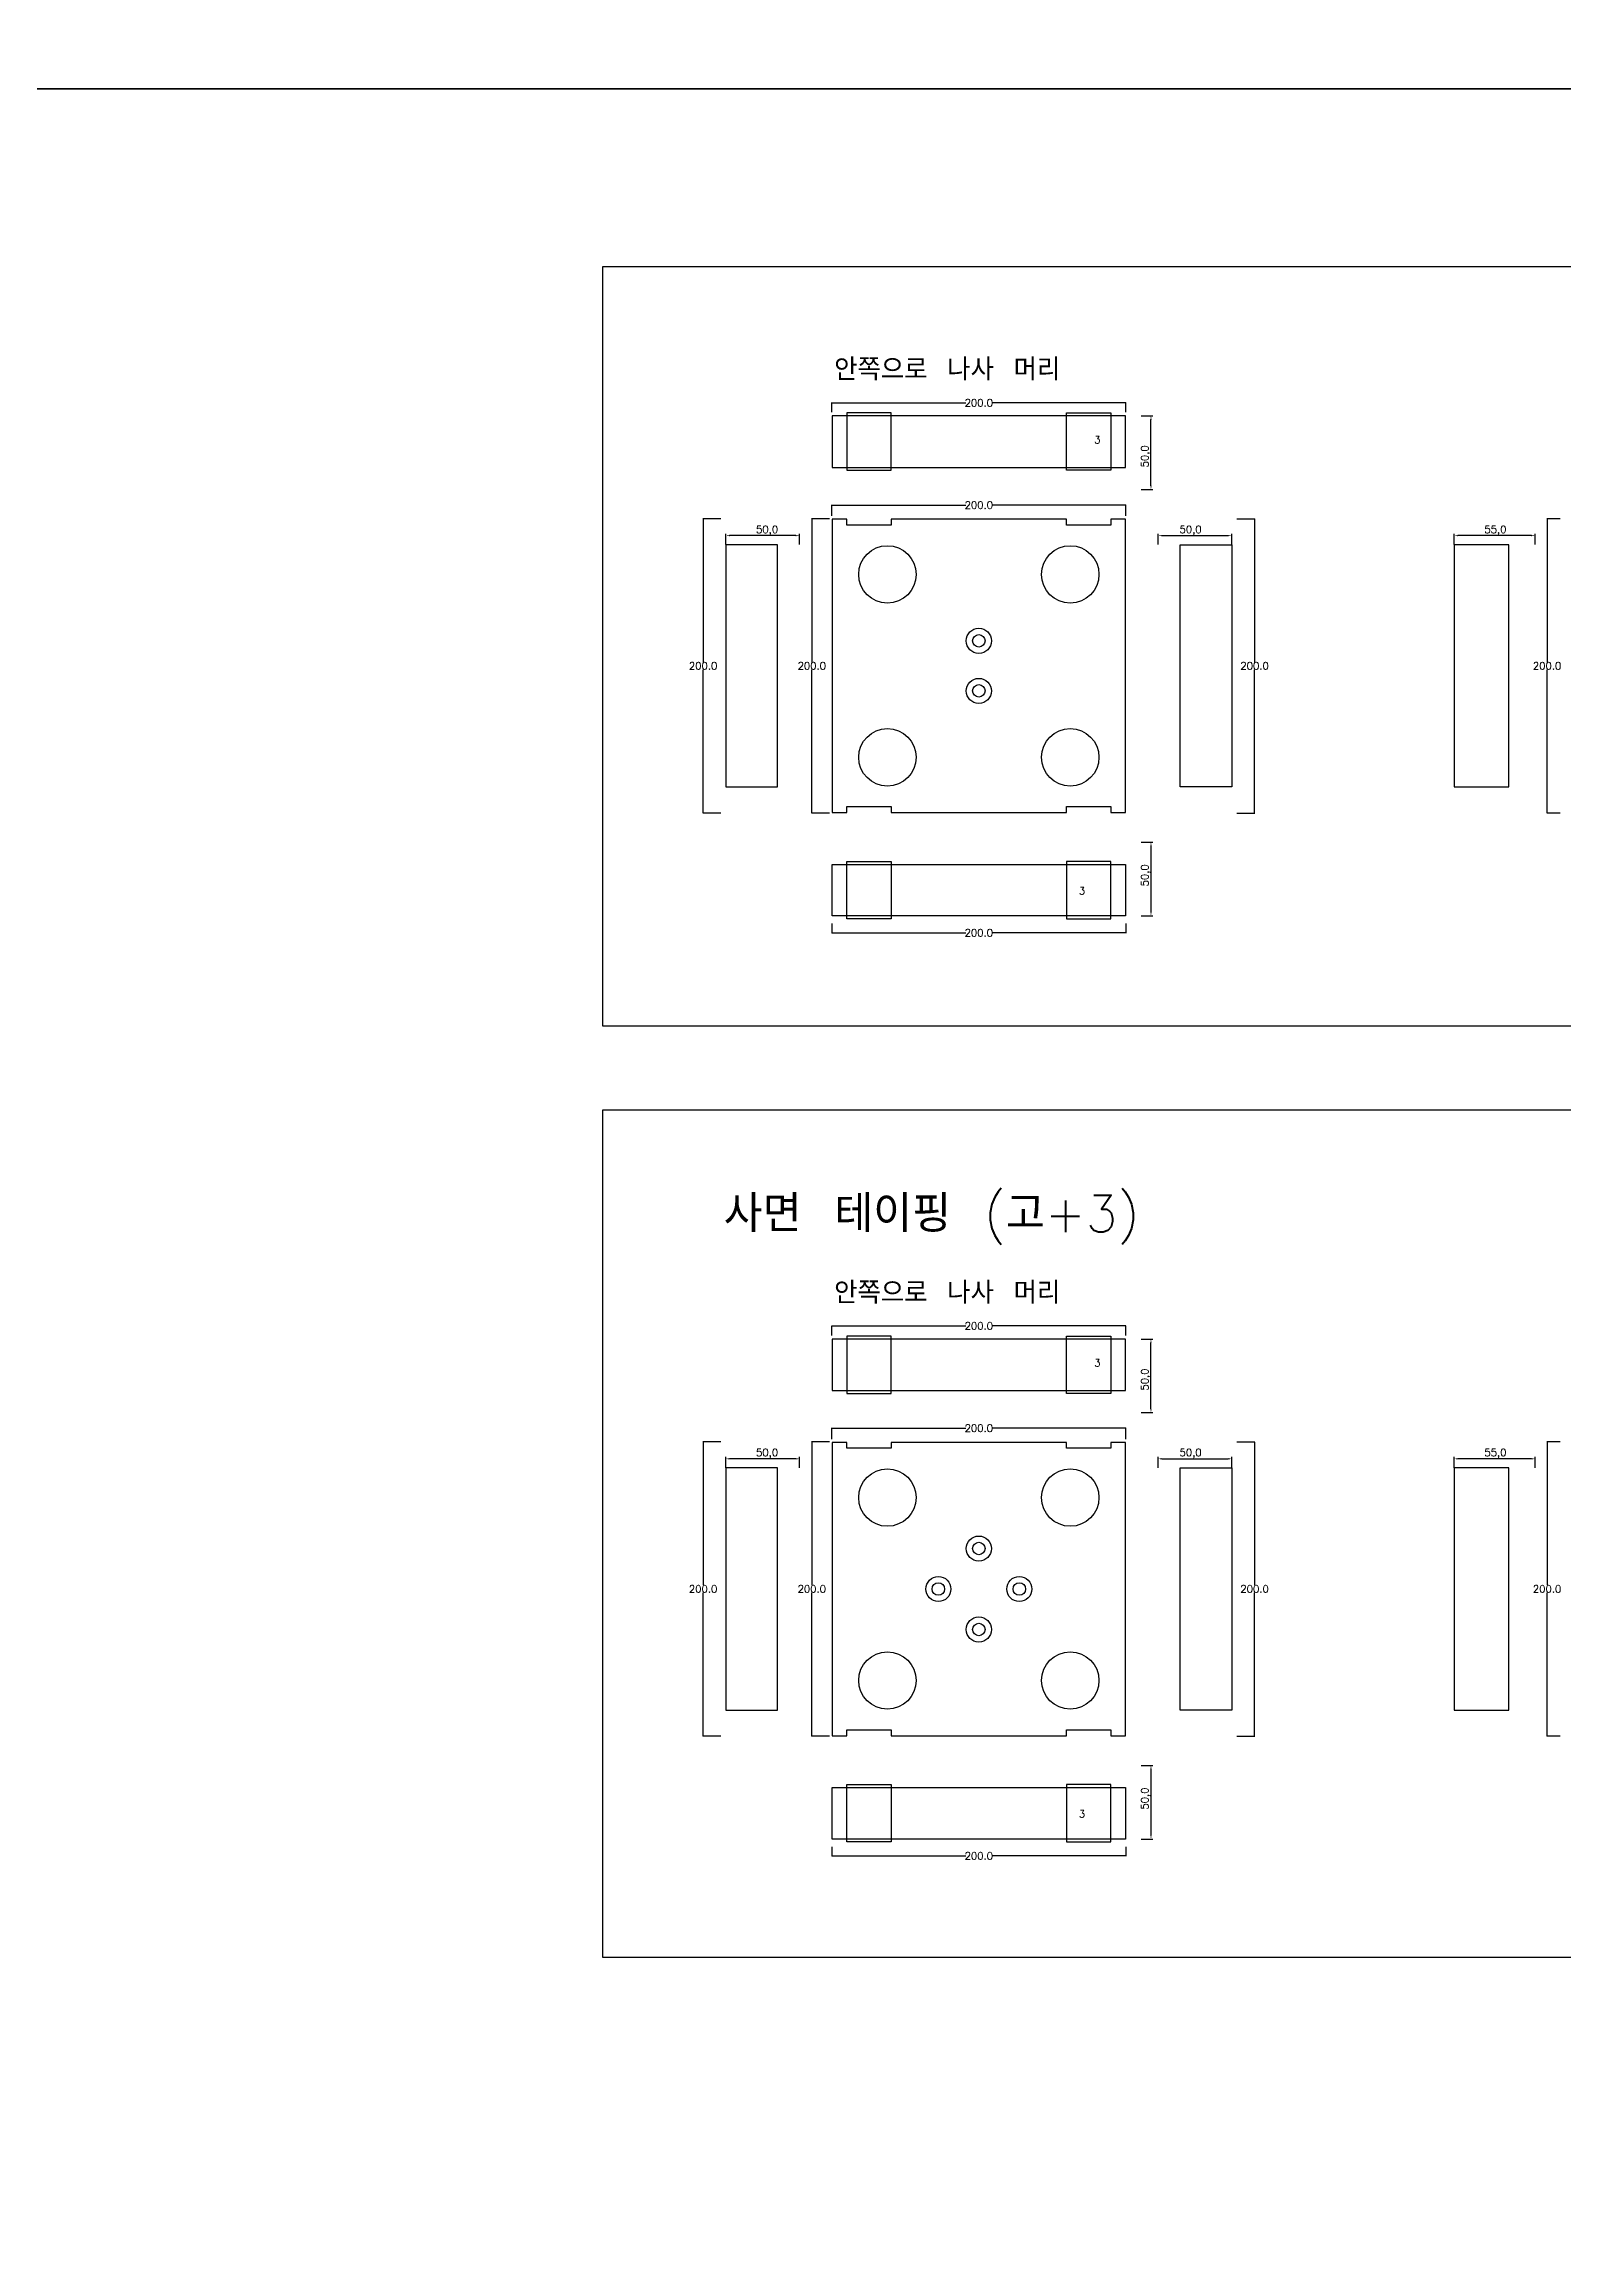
# Model space of a CAD drawing. Header units: millimetres. Extents: x 13291 to 28291, y 200 to 6643.
# Drawn here: x 16435 to 17468, y 1730 to 3230 of the extents above; entities that cross this region are included whole.
import ezdxf

# ---------------------------------------------------------------- set-up
doc = ezdxf.new("R2010")
doc.units = ezdxf.units.MM
for name, color, linetype in [('TEXT', 3, 'Continuous'), ('볼트 구멍', 7, 'Continuous'), ('치구', 7, 'Continuous'), ('치수', 7, 'Continuous')]:
    doc.layers.add(name, color=color, linetype=linetype)
doc.styles.get("Standard").update_dxf_attribs({"font": 'txt.shx', "bigfont": 'whgtxt.shx'})
doc.dimstyles.new('ISO-25', dxfattribs={"dimtxt": 2.5, "dimasz": 2.5, "dimexe": 1.25, "dimexo": 0.625, "dimtad": 1, "dimtxsty": 'Standard', "dimcen": 2.5, "dimadec": 0, "dimazin": 0, "dimtfac": 1, "dimtmove": 0, "dimatfit": 3, "dimfxl": 0, "dimarcsym": 0})
doc.dimstyles.get("Standard").update_dxf_attribs({"dimtxt": 7, "dimasz": 0.18, "dimexe": 0.18, "dimexo": 0.0625, "dimgap": 0.09, "dimtad": 0, "dimtih": 1, "dimtoh": 1, "dimdec": 1, "dimzin": 0, "dimdsep": 46, "dimtxsty": 'Standard', "dimcen": 0.09, "dimadec": 0, "dimazin": 0, "dimtfac": 1, "dimtdec": 1, "dimtofl": 0, "dimtmove": 0, "dimatfit": 3, "dimfxl": 0, "dimtolj": 1, "dimtzin": 0, "dimarcsym": 0})

# ---------------------------------------------------------------- blocks, each defined once
blk = doc.blocks.new('*D346')
at = {"layer": 'Defpoints', "color": 0}
for p in [(17179.8, 2977.5), (17187.1, 2977.5), (17179.8, 2927.5)]:
    blk.add_point(p, dxfattribs=at)
at = {"layer": '치수', "color": 0, "lineweight": -2}
for p, q in [((17180.4, 2977.5), (17188.4, 2977.5)), ((17187.1, 2930), (17187.1, 2975)), ((17180.4, 2927.5), (17188.4, 2927.5))]:
    blk.add_line(p, q, dxfattribs=at)
at = {"layer": '치수', "color": 0}
for points in [[(17186.7, 2975), (17187.5, 2975), (17187.1, 2977.5)], [(17186.7, 2930), (17187.5, 2930), (17187.1, 2927.5)]]:
    blk.add_solid(points, dxfattribs=at)
at = {"layer": '치수', "color": 0, "insert": (17183.6, 2950), "char_height": 5, "attachment_point": 5, "rotation": 90}
blk.add_mtext('50,0', dxfattribs=at)
blk = doc.blocks.new('*D347')
at = {"layer": 'Defpoints', "color": 0, "linetype": 'Continuous'}
for p in [(17170.1, 2986.3), (16970.1, 2979.9), (17170.1, 2979.9)]:
    blk.add_point(p, dxfattribs=at)
at = {"layer": '치수', "color": 0, "linetype": 'Continuous', "lineweight": -2}
for p, q in [((16970.1, 2980), (16970.1, 2986.5)), ((16970.3, 2986.3), (17061.3, 2986.3)), ((17169.9, 2986.3), (17078.9, 2986.3)), ((17170.1, 2980), (17170.1, 2986.5))]:
    blk.add_line(p, q, dxfattribs=at)
at = {"layer": '치수', "color": 0, "linetype": 'Continuous'}
for points in [[(16970.3, 2986.4), (16970.3, 2986.3), (16970.1, 2986.3)], [(17169.9, 2986.4), (17169.9, 2986.3), (17170.1, 2986.3)]]:
    blk.add_solid(points, dxfattribs=at)
at = {"layer": '치수', "color": 0, "linetype": 'Continuous', "insert": (17070.1, 2986.3), "char_height": 5, "attachment_point": 5}
blk.add_mtext('\\A1;200.0', dxfattribs=at)
blk = doc.blocks.new('*D348')
at = {"layer": 'Defpoints', "color": 0, "linetype": 'Continuous'}
for p in [(17245.4, 2907.6), (17245.4, 2707.6), (17257.5, 2707.6)]:
    blk.add_point(p, dxfattribs=at)
at = {"layer": '치수', "color": 0, "linetype": 'Continuous', "lineweight": -2}
for p, q in [((17245.5, 2907.6), (17257.7, 2907.6)), ((17257.5, 2907.5), (17257.5, 2810.2)), ((17257.5, 2707.8), (17257.5, 2805)), ((17245.5, 2707.6), (17257.7, 2707.6))]:
    blk.add_line(p, q, dxfattribs=at)
at = {"layer": '치수', "color": 0, "linetype": 'Continuous'}
for points in [[(17257.4, 2907.5), (17257.5, 2907.5), (17257.5, 2907.6)], [(17257.4, 2707.8), (17257.5, 2707.8), (17257.5, 2707.6)]]:
    blk.add_solid(points, dxfattribs=at)
at = {"layer": '치수', "color": 0, "linetype": 'Continuous', "insert": (17257.5, 2807.6), "char_height": 5, "attachment_point": 5}
blk.add_mtext('\\A1;200.0', dxfattribs=at)
blk = doc.blocks.new('*D349')
at = {"layer": 'Defpoints', "color": 0}
for p in [(17242, 2268.8), (17192, 2262.1), (17242, 2262.1)]:
    blk.add_point(p, dxfattribs=at)
at = {"layer": '치수', "color": 0, "lineweight": -2}
for p, q in [((17192, 2262.7), (17192, 2270.1)), ((17194.5, 2268.8), (17239.5, 2268.8)), ((17242, 2262.7), (17242, 2270.1))]:
    blk.add_line(p, q, dxfattribs=at)
at = {"layer": '치수', "color": 0}
for points in [[(17194.5, 2269.3), (17194.5, 2268.4), (17192, 2268.8)], [(17239.5, 2269.3), (17239.5, 2268.4), (17242, 2268.8)]]:
    blk.add_solid(points, dxfattribs=at)
at = {"layer": '치수', "color": 0, "insert": (17214, 2272.4), "char_height": 5, "attachment_point": 5}
blk.add_mtext('50,0', dxfattribs=at)
blk = doc.blocks.new('*D350')
at = {"layer": 'Defpoints', "color": 0}
for p in [(17179.8, 2350.2), (17187.1, 2350.2), (17179.8, 2300.2)]:
    blk.add_point(p, dxfattribs=at)
at = {"layer": '치수', "color": 0, "lineweight": -2}
for p, q in [((17180.4, 2350.2), (17188.4, 2350.2)), ((17187.1, 2302.7), (17187.1, 2347.7)), ((17180.4, 2300.2), (17188.4, 2300.2))]:
    blk.add_line(p, q, dxfattribs=at)
at = {"layer": '치수', "color": 0}
for points in [[(17186.7, 2347.7), (17187.5, 2347.7), (17187.1, 2350.2)], [(17186.7, 2302.7), (17187.5, 2302.7), (17187.1, 2300.2)]]:
    blk.add_solid(points, dxfattribs=at)
at = {"layer": '치수', "color": 0, "insert": (17183.6, 2322.7), "char_height": 5, "attachment_point": 5, "rotation": 90}
blk.add_mtext('50,0', dxfattribs=at)
blk = doc.blocks.new('*D351')
at = {"layer": 'Defpoints', "color": 0}
for p in [(17179.8, 2687.8), (17179.8, 2637.8), (17187.1, 2637.8)]:
    blk.add_point(p, dxfattribs=at)
at = {"layer": '치수', "color": 0, "lineweight": -2}
for p, q in [((17180.4, 2687.8), (17188.4, 2687.8)), ((17187.1, 2685.3), (17187.1, 2640.3)), ((17180.4, 2637.8), (17188.4, 2637.8))]:
    blk.add_line(p, q, dxfattribs=at)
at = {"layer": '치수', "color": 0}
for points in [[(17186.7, 2685.3), (17187.5, 2685.3), (17187.1, 2687.8)], [(17186.7, 2640.3), (17187.5, 2640.3), (17187.1, 2637.8)]]:
    blk.add_solid(points, dxfattribs=at)
at = {"layer": '치수', "color": 0, "insert": (17183.6, 2665.3), "char_height": 5, "attachment_point": 5, "rotation": 90}
blk.add_mtext('50,0', dxfattribs=at)
blk = doc.blocks.new('*D352')
at = {"layer": 'Defpoints', "color": 0}
for p in [(17242, 2896.1), (17192, 2889.3), (17242, 2889.3)]:
    blk.add_point(p, dxfattribs=at)
at = {"layer": '치수', "color": 0, "lineweight": -2}
for p, q in [((17192, 2890), (17192, 2897.4)), ((17194.5, 2896.1), (17239.5, 2896.1)), ((17242, 2890), (17242, 2897.4))]:
    blk.add_line(p, q, dxfattribs=at)
at = {"layer": '치수', "color": 0}
for points in [[(17194.5, 2896.5), (17194.5, 2895.7), (17192, 2896.1)], [(17239.5, 2896.5), (17239.5, 2895.7), (17242, 2896.1)]]:
    blk.add_solid(points, dxfattribs=at)
at = {"layer": '치수', "color": 0, "insert": (17214, 2899.6), "char_height": 5, "attachment_point": 5}
blk.add_mtext('50,0', dxfattribs=at)
blk = doc.blocks.new('*D353')
at = {"layer": 'Defpoints', "color": 0, "linetype": 'Continuous'}
for p in [(16968.6, 2907.6), (16956.6, 2707.6), (16968.6, 2707.6)]:
    blk.add_point(p, dxfattribs=at)
at = {"layer": '치수', "color": 0, "linetype": 'Continuous', "lineweight": -2}
for p, q in [((16968.6, 2907.6), (16956.4, 2907.6)), ((16956.6, 2907.5), (16956.6, 2810.2)), ((16956.6, 2707.8), (16956.6, 2805)), ((16968.6, 2707.6), (16956.4, 2707.6))]:
    blk.add_line(p, q, dxfattribs=at)
at = {"layer": '치수', "color": 0, "linetype": 'Continuous'}
for points in [[(16956.5, 2907.5), (16956.6, 2907.5), (16956.6, 2907.6)], [(16956.5, 2707.8), (16956.6, 2707.8), (16956.6, 2707.6)]]:
    blk.add_solid(points, dxfattribs=at)
at = {"layer": '치수', "color": 0, "linetype": 'Continuous', "insert": (16956.6, 2807.6), "char_height": 5, "attachment_point": 5}
blk.add_mtext('\\A1;200.0', dxfattribs=at)
blk = doc.blocks.new('*D354')
at = {"layer": 'Defpoints', "color": 0, "linetype": 'Continuous'}
for p in [(16894.8, 2907.6), (16882.7, 2707.6), (16894.8, 2707.6)]:
    blk.add_point(p, dxfattribs=at)
at = {"layer": '치수', "color": 0, "linetype": 'Continuous', "lineweight": -2}
for p, q in [((16894.7, 2907.6), (16882.6, 2907.6)), ((16882.7, 2907.5), (16882.7, 2810.2)), ((16882.7, 2707.8), (16882.7, 2805)), ((16894.7, 2707.6), (16882.6, 2707.6))]:
    blk.add_line(p, q, dxfattribs=at)
at = {"layer": '치수', "color": 0, "linetype": 'Continuous'}
for points in [[(16882.7, 2907.5), (16882.8, 2907.5), (16882.7, 2907.6)], [(16882.7, 2707.8), (16882.8, 2707.8), (16882.7, 2707.6)]]:
    blk.add_solid(points, dxfattribs=at)
at = {"layer": '치수', "color": 0, "linetype": 'Continuous', "insert": (16882.7, 2807.6), "char_height": 5, "attachment_point": 5}
blk.add_mtext('\\A1;200.0', dxfattribs=at)
blk = doc.blocks.new('*D355')
at = {"layer": 'Defpoints', "color": 0}
for p in [(16898.2, 2268.8), (16898.2, 2262.1), (16948.2, 2262.1)]:
    blk.add_point(p, dxfattribs=at)
at = {"layer": '치수', "color": 0, "lineweight": -2}
for p, q in [((16898.2, 2262.7), (16898.2, 2270.1)), ((16945.7, 2268.8), (16900.7, 2268.8)), ((16948.2, 2262.7), (16948.2, 2270.1))]:
    blk.add_line(p, q, dxfattribs=at)
at = {"layer": '치수', "color": 0}
for points in [[(16900.7, 2269.3), (16900.7, 2268.4), (16898.2, 2268.8)], [(16945.7, 2269.3), (16945.7, 2268.4), (16948.2, 2268.8)]]:
    blk.add_solid(points, dxfattribs=at)
at = {"layer": '치수', "color": 0, "insert": (16926.2, 2272.4), "char_height": 5, "attachment_point": 5}
blk.add_mtext('50,0', dxfattribs=at)
blk = doc.blocks.new('*D356')
at = {"layer": 'Defpoints', "color": 0}
for p in [(16898.2, 2896.1), (16898.2, 2889.3), (16948.2, 2889.3)]:
    blk.add_point(p, dxfattribs=at)
at = {"layer": '치수', "color": 0, "lineweight": -2}
for p, q in [((16898.2, 2890), (16898.2, 2897.4)), ((16945.7, 2896.1), (16900.7, 2896.1)), ((16948.2, 2890), (16948.2, 2897.4))]:
    blk.add_line(p, q, dxfattribs=at)
at = {"layer": '치수', "color": 0}
for points in [[(16900.7, 2896.5), (16900.7, 2895.7), (16898.2, 2896.1)], [(16945.7, 2896.5), (16945.7, 2895.7), (16948.2, 2896.1)]]:
    blk.add_solid(points, dxfattribs=at)
at = {"layer": '치수', "color": 0, "insert": (16926.2, 2899.6), "char_height": 5, "attachment_point": 5}
blk.add_mtext('50,0', dxfattribs=at)
blk = doc.blocks.new('*D357')
at = {"layer": 'Defpoints', "color": 0, "linetype": 'Continuous'}
for p in [(16970.1, 2632.6), (17170.1, 2632.6), (17170.1, 2626.3)]:
    blk.add_point(p, dxfattribs=at)
at = {"layer": '치수', "color": 0, "linetype": 'Continuous', "lineweight": -2}
for p, q in [((16970.1, 2632.6), (16970.1, 2626.1)), ((16970.3, 2626.3), (17061.3, 2626.3)), ((17169.9, 2626.3), (17078.9, 2626.3)), ((17170.1, 2632.6), (17170.1, 2626.1))]:
    blk.add_line(p, q, dxfattribs=at)
at = {"layer": '치수', "color": 0, "linetype": 'Continuous'}
for points in [[(16970.3, 2626.3), (16970.3, 2626.2), (16970.1, 2626.3)], [(17169.9, 2626.3), (17169.9, 2626.2), (17170.1, 2626.3)]]:
    blk.add_solid(points, dxfattribs=at)
at = {"layer": '치수', "color": 0, "linetype": 'Continuous', "insert": (17070.1, 2626.3), "char_height": 5, "attachment_point": 5}
blk.add_mtext('\\A1;200.0', dxfattribs=at)
blk = doc.blocks.new('*D358')
at = {"layer": 'Defpoints', "color": 0, "linetype": 'Continuous'}
for p in [(17170.1, 2359.1), (16970.1, 2352.7), (17170.1, 2352.7)]:
    blk.add_point(p, dxfattribs=at)
at = {"layer": '치수', "color": 0, "linetype": 'Continuous', "lineweight": -2}
for p, q in [((16970.1, 2352.7), (16970.1, 2359.2)), ((16970.3, 2359.1), (17061.3, 2359.1)), ((17169.9, 2359.1), (17078.9, 2359.1)), ((17170.1, 2352.7), (17170.1, 2359.2))]:
    blk.add_line(p, q, dxfattribs=at)
at = {"layer": '치수', "color": 0, "linetype": 'Continuous'}
for points in [[(16970.3, 2359.1), (16970.3, 2359), (16970.1, 2359.1)], [(17169.9, 2359.1), (17169.9, 2359), (17170.1, 2359.1)]]:
    blk.add_solid(points, dxfattribs=at)
at = {"layer": '치수', "color": 0, "linetype": 'Continuous', "insert": (17070.1, 2359.1), "char_height": 5, "attachment_point": 5}
blk.add_mtext('\\A1;200.0', dxfattribs=at)
blk = doc.blocks.new('*D359')
at = {"layer": 'Defpoints', "color": 0, "linetype": 'Continuous'}
for p in [(16970.1, 2282.2), (17170.1, 2289.6), (17170.1, 2282.2)]:
    blk.add_point(p, dxfattribs=at)
at = {"layer": '치수', "color": 0, "linetype": 'Continuous', "lineweight": -2}
for p, q in [((16970.1, 2282.3), (16970.1, 2289.8)), ((16970.3, 2289.6), (17061.3, 2289.6)), ((17169.9, 2289.6), (17078.9, 2289.6)), ((17170.1, 2282.3), (17170.1, 2289.8))]:
    blk.add_line(p, q, dxfattribs=at)
at = {"layer": '치수', "color": 0, "linetype": 'Continuous'}
for points in [[(16970.3, 2289.6), (16970.3, 2289.6), (16970.1, 2289.6)], [(17169.9, 2289.6), (17169.9, 2289.6), (17170.1, 2289.6)]]:
    blk.add_solid(points, dxfattribs=at)
at = {"layer": '치수', "color": 0, "linetype": 'Continuous', "insert": (17070.1, 2289.6), "char_height": 5, "attachment_point": 5}
blk.add_mtext('\\A1;200.0', dxfattribs=at)
blk = doc.blocks.new('*D360')
at = {"layer": 'Defpoints', "color": 0}
for p in [(17179.8, 2060.5), (17179.8, 2010.5), (17187.1, 2010.5)]:
    blk.add_point(p, dxfattribs=at)
at = {"layer": '치수', "color": 0, "lineweight": -2}
for p, q in [((17180.4, 2060.5), (17188.4, 2060.5)), ((17187.1, 2058), (17187.1, 2013)), ((17180.4, 2010.5), (17188.4, 2010.5))]:
    blk.add_line(p, q, dxfattribs=at)
at = {"layer": '치수', "color": 0}
for points in [[(17186.7, 2058), (17187.5, 2058), (17187.1, 2060.5)], [(17186.7, 2013), (17187.5, 2013), (17187.1, 2010.5)]]:
    blk.add_solid(points, dxfattribs=at)
at = {"layer": '치수', "color": 0, "insert": (17183.6, 2038), "char_height": 5, "attachment_point": 5, "rotation": 90}
blk.add_mtext('50,0', dxfattribs=at)
blk = doc.blocks.new('*D361')
at = {"layer": 'Defpoints', "color": 0, "linetype": 'Continuous'}
for p in [(16970.1, 2005.4), (17170.1, 2005.4), (17170.1, 1999)]:
    blk.add_point(p, dxfattribs=at)
at = {"layer": '치수', "color": 0, "linetype": 'Continuous', "lineweight": -2}
for p, q in [((16970.1, 2005.3), (16970.1, 1998.8)), ((16970.3, 1999), (17061.3, 1999)), ((17169.9, 1999), (17078.9, 1999)), ((17170.1, 2005.3), (17170.1, 1998.8))]:
    blk.add_line(p, q, dxfattribs=at)
at = {"layer": '치수', "color": 0, "linetype": 'Continuous'}
for points in [[(16970.3, 1999), (16970.3, 1999), (16970.1, 1999)], [(17169.9, 1999), (17169.9, 1999), (17170.1, 1999)]]:
    blk.add_solid(points, dxfattribs=at)
at = {"layer": '치수', "color": 0, "linetype": 'Continuous', "insert": (17070.1, 1999), "char_height": 5, "attachment_point": 5}
blk.add_mtext('\\A1;200.0', dxfattribs=at)
blk = doc.blocks.new('*D362')
at = {"layer": 'Defpoints', "color": 0, "linetype": 'Continuous'}
for p in [(17245.4, 2280.4), (17245.4, 2080.4), (17257.5, 2080.4)]:
    blk.add_point(p, dxfattribs=at)
at = {"layer": '치수', "color": 0, "linetype": 'Continuous', "lineweight": -2}
for p, q in [((17245.5, 2280.4), (17257.7, 2280.4)), ((17257.5, 2280.2), (17257.5, 2183)), ((17257.5, 2080.5), (17257.5, 2177.8)), ((17245.5, 2080.4), (17257.7, 2080.4))]:
    blk.add_line(p, q, dxfattribs=at)
at = {"layer": '치수', "color": 0, "linetype": 'Continuous'}
for points in [[(17257.4, 2280.2), (17257.5, 2280.2), (17257.5, 2280.4)], [(17257.4, 2080.5), (17257.5, 2080.5), (17257.5, 2080.4)]]:
    blk.add_solid(points, dxfattribs=at)
at = {"layer": '치수', "color": 0, "linetype": 'Continuous', "insert": (17257.5, 2180.4), "char_height": 5, "attachment_point": 5}
blk.add_mtext('\\A1;200.0', dxfattribs=at)
blk = doc.blocks.new('*D363')
at = {"layer": 'Defpoints', "color": 0, "linetype": 'Continuous'}
for p in [(16894.8, 2280.4), (16882.7, 2080.4), (16894.8, 2080.4)]:
    blk.add_point(p, dxfattribs=at)
at = {"layer": '치수', "color": 0, "linetype": 'Continuous', "lineweight": -2}
for p, q in [((16894.7, 2280.4), (16882.6, 2280.4)), ((16882.7, 2280.2), (16882.7, 2183)), ((16882.7, 2080.5), (16882.7, 2177.8)), ((16894.7, 2080.4), (16882.6, 2080.4))]:
    blk.add_line(p, q, dxfattribs=at)
at = {"layer": '치수', "color": 0, "linetype": 'Continuous'}
for points in [[(16882.7, 2280.2), (16882.8, 2280.2), (16882.7, 2280.4)], [(16882.7, 2080.5), (16882.8, 2080.5), (16882.7, 2080.4)]]:
    blk.add_solid(points, dxfattribs=at)
at = {"layer": '치수', "color": 0, "linetype": 'Continuous', "insert": (16882.7, 2180.4), "char_height": 5, "attachment_point": 5}
blk.add_mtext('\\A1;200.0', dxfattribs=at)
blk = doc.blocks.new('*D364')
at = {"layer": 'Defpoints', "color": 0, "linetype": 'Continuous'}
for p in [(16968.6, 2280.4), (16956.6, 2080.4), (16968.6, 2080.4)]:
    blk.add_point(p, dxfattribs=at)
at = {"layer": '치수', "color": 0, "linetype": 'Continuous', "lineweight": -2}
for p, q in [((16968.6, 2280.4), (16956.4, 2280.4)), ((16956.6, 2280.2), (16956.6, 2183)), ((16956.6, 2080.5), (16956.6, 2177.8)), ((16968.6, 2080.4), (16956.4, 2080.4))]:
    blk.add_line(p, q, dxfattribs=at)
at = {"layer": '치수', "color": 0, "linetype": 'Continuous'}
for points in [[(16956.5, 2280.2), (16956.6, 2280.2), (16956.6, 2280.4)], [(16956.5, 2080.5), (16956.6, 2080.5), (16956.6, 2080.4)]]:
    blk.add_solid(points, dxfattribs=at)
at = {"layer": '치수', "color": 0, "linetype": 'Continuous', "insert": (16956.6, 2180.4), "char_height": 5, "attachment_point": 5}
blk.add_mtext('\\A1;200.0', dxfattribs=at)
blk = doc.blocks.new('*D365')
at = {"layer": 'Defpoints', "color": 0, "linetype": 'Continuous'}
for p in [(17170.1, 2916.9), (16970.1, 2909.5), (17170.1, 2909.5)]:
    blk.add_point(p, dxfattribs=at)
at = {"layer": '치수', "color": 0, "linetype": 'Continuous', "lineweight": -2}
for p, q in [((16970.1, 2909.5), (16970.1, 2917)), ((16970.3, 2916.9), (17061.3, 2916.9)), ((17169.9, 2916.9), (17078.9, 2916.9)), ((17170.1, 2909.5), (17170.1, 2917))]:
    blk.add_line(p, q, dxfattribs=at)
at = {"layer": '치수', "color": 0, "linetype": 'Continuous'}
for points in [[(16970.3, 2916.9), (16970.3, 2916.8), (16970.1, 2916.9)], [(17169.9, 2916.9), (17169.9, 2916.8), (17170.1, 2916.9)]]:
    blk.add_solid(points, dxfattribs=at)
at = {"layer": '치수', "color": 0, "linetype": 'Continuous', "insert": (17070.1, 2916.9), "char_height": 5, "attachment_point": 5}
blk.add_mtext('\\A1;200.0', dxfattribs=at)
blk = doc.blocks.new('*D367')
at = {"layer": 'Defpoints', "color": 0, "linetype": 'Continuous'}
for p in [(17465.2, 2907.6), (17456.3, 2707.6), (17465.2, 2707.6)]:
    blk.add_point(p, dxfattribs=at)
at = {"layer": '치수', "color": 0, "linetype": 'Continuous', "lineweight": -2}
for p, q in [((17465.2, 2907.6), (17456.1, 2907.6)), ((17456.3, 2907.5), (17456.3, 2810.2)), ((17456.3, 2707.8), (17456.3, 2805)), ((17465.2, 2707.6), (17456.1, 2707.6))]:
    blk.add_line(p, q, dxfattribs=at)
at = {"layer": '치수', "color": 0, "linetype": 'Continuous'}
for points in [[(17456.3, 2907.5), (17456.3, 2907.5), (17456.3, 2907.6)], [(17456.3, 2707.8), (17456.3, 2707.8), (17456.3, 2707.6)]]:
    blk.add_solid(points, dxfattribs=at)
at = {"layer": '치수', "color": 0, "linetype": 'Continuous', "insert": (17456.3, 2807.6), "char_height": 5, "attachment_point": 5}
blk.add_mtext('\\A1;200.0', dxfattribs=at)
blk = doc.blocks.new('*D371')
at = {"layer": 'Defpoints', "color": 0}
for p in [(17393.2, 2268.8), (17393.2, 2262.1), (17448.2, 2262.1)]:
    blk.add_point(p, dxfattribs=at)
at = {"layer": '치수', "color": 0, "lineweight": -2}
for p, q in [((17393.2, 2262.7), (17393.2, 2270.1)), ((17445.7, 2268.8), (17395.7, 2268.8)), ((17448.2, 2262.7), (17448.2, 2270.1))]:
    blk.add_line(p, q, dxfattribs=at)
at = {"layer": '치수', "color": 0}
for points in [[(17395.7, 2269.3), (17395.7, 2268.4), (17393.2, 2268.8)], [(17445.7, 2269.3), (17445.7, 2268.4), (17448.2, 2268.8)]]:
    blk.add_solid(points, dxfattribs=at)
at = {"layer": '치수', "color": 0, "insert": (17421.2, 2272.4), "char_height": 5, "attachment_point": 5}
blk.add_mtext('55,0', dxfattribs=at)
blk = doc.blocks.new('*D375')
at = {"layer": 'Defpoints', "color": 0}
for p in [(17393.2, 2896.1), (17393.2, 2889.3), (17448.2, 2889.3)]:
    blk.add_point(p, dxfattribs=at)
at = {"layer": '치수', "color": 0, "lineweight": -2}
for p, q in [((17393.2, 2890), (17393.2, 2897.4)), ((17445.7, 2896.1), (17395.7, 2896.1)), ((17448.2, 2890), (17448.2, 2897.4))]:
    blk.add_line(p, q, dxfattribs=at)
at = {"layer": '치수', "color": 0}
for points in [[(17395.7, 2896.5), (17395.7, 2895.7), (17393.2, 2896.1)], [(17445.7, 2896.5), (17445.7, 2895.7), (17448.2, 2896.1)]]:
    blk.add_solid(points, dxfattribs=at)
at = {"layer": '치수', "color": 0, "insert": (17421.2, 2899.6), "char_height": 5, "attachment_point": 5}
blk.add_mtext('55,0', dxfattribs=at)
blk = doc.blocks.new('*D377')
at = {"layer": 'Defpoints', "color": 0, "linetype": 'Continuous'}
for p in [(17465.2, 2280.4), (17456.3, 2080.4), (17465.2, 2080.4)]:
    blk.add_point(p, dxfattribs=at)
at = {"layer": '치수', "color": 0, "linetype": 'Continuous', "lineweight": -2}
for p, q in [((17465.2, 2280.4), (17456.1, 2280.4)), ((17456.3, 2280.2), (17456.3, 2183)), ((17456.3, 2080.5), (17456.3, 2177.8)), ((17465.2, 2080.4), (17456.1, 2080.4))]:
    blk.add_line(p, q, dxfattribs=at)
at = {"layer": '치수', "color": 0, "linetype": 'Continuous'}
for points in [[(17456.3, 2280.2), (17456.3, 2280.2), (17456.3, 2280.4)], [(17456.3, 2080.5), (17456.3, 2080.5), (17456.3, 2080.4)]]:
    blk.add_solid(points, dxfattribs=at)
at = {"layer": '치수', "color": 0, "linetype": 'Continuous', "insert": (17456.3, 2180.4), "char_height": 5, "attachment_point": 5}
blk.add_mtext('\\A1;200.0', dxfattribs=at)

msp = doc.modelspace()

# ---------------------------------------------------------------- linework, layer by layer
at = {"color": 1}
for points in [[(16814.576, 3079.084), (17850.559, 3079.084), (17850.559, 2562.881), (16814.576, 2562.881)], [(16814.576, 2505.954), (18955.879, 2505.954), (18955.879, 1929.934), (16814.576, 1929.934)]]:
    msp.add_lwpolyline(points, close=True, dxfattribs=at)
at = {"layer": 'TEXT', "color": 6}
for points in [[(16291.441, 3199.699), (16291.441, 4699.699), (19291.441, 4699.699), (19291.441, 3199.699)], [(16291.441, 1699.699), (16291.441, 3199.699), (19291.441, 3199.699), (19291.441, 1699.699)]]:
    msp.add_lwpolyline(points, close=True, dxfattribs=at)
at = {"layer": '볼트 구멍', "color": 2}
for centre in [(17070.105, 2824.631), (17070.105, 2790.631), (17070.105, 2207.868), (17042.605, 2180.368), (17097.605, 2180.368), (17070.105, 2152.868)]:
    msp.add_circle(centre, 8.5, dxfattribs=at)
at = {"layer": '볼트 구멍', "color": 3}
for centre in [(17070.105, 2824.631), (17070.105, 2790.631), (17070.105, 2207.868), (17042.605, 2180.368), (17097.605, 2180.368), (17070.105, 2152.868)]:
    msp.add_circle(centre, 4.25, dxfattribs=at)
at = {"layer": '치구'}
for points in [[(16970.455, 2942.5), (17169.755, 2942.5), (17169.755, 2977.5), (16970.455, 2977.5)], [(16970.455, 2707.981), (16980.455, 2707.981), (16980.455, 2711.981), (17010.455, 2711.981), (17010.455, 2707.981), (17129.755, 2707.981), (17129.755, 2711.981), (17159.755, 2711.981), (17159.755, 2707.981), (17169.755, 2707.981), (17169.755, 2907.281), (17159.755, 2907.281), (17159.755, 2903.281), (17129.755, 2903.281), (17129.755, 2907.281), (17010.455, 2907.281), (17010.455, 2903.281), (16980.455, 2903.281), (16980.455, 2907.281), (16970.455, 2907.281)], [(16933.205, 2889.881), (16898.205, 2889.881), (16898.205, 2725.381), (16933.205, 2725.381)], [(17207.005, 2889.881), (17242.005, 2889.881), (17242.005, 2725.381), (17207.005, 2725.381)], [(17430.205, 2889.881), (17393.205, 2889.881), (17393.205, 2725.381), (17430.205, 2725.381)], [(16970.455, 2672.763), (17169.755, 2672.763), (17169.755, 2637.763), (16970.455, 2637.763)], [(16970.455, 2315.237), (17169.755, 2315.237), (17169.755, 2350.237), (16970.455, 2350.237)], [(16970.455, 2080.718), (16980.455, 2080.718), (16980.455, 2084.718), (17010.455, 2084.718), (17010.455, 2080.718), (17129.755, 2080.718), (17129.755, 2084.718), (17159.755, 2084.718), (17159.755, 2080.718), (17169.755, 2080.718), (17169.755, 2280.018), (17159.755, 2280.018), (17159.755, 2276.018), (17129.755, 2276.018), (17129.755, 2280.018), (17010.455, 2280.018), (17010.455, 2276.018), (16980.455, 2276.018), (16980.455, 2280.018), (16970.455, 2280.018)], [(16933.205, 2262.618), (16898.205, 2262.618), (16898.205, 2098.118), (16933.205, 2098.118)], [(17207.005, 2262.618), (17242.005, 2262.618), (17242.005, 2098.118), (17207.005, 2098.118)], [(17430.205, 2262.618), (17393.205, 2262.618), (17393.205, 2098.118), (17430.205, 2098.118)], [(16970.455, 2045.499), (17169.755, 2045.499), (17169.755, 2010.499), (16970.455, 2010.499)]]:
    msp.add_lwpolyline(points, close=True, dxfattribs=at)
at = {"layer": '치구', "color": 1}
for points in [[(16980.455, 2940.5), (17010.455, 2940.5), (17010.455, 2979.498), (16980.455, 2979.498)], [(17159.755, 2940.5), (17129.755, 2940.5), (17129.755, 2979.498), (17159.755, 2979.498)], [(16980.455, 2674.763), (17010.455, 2674.763), (17010.455, 2635.765), (16980.455, 2635.765)], [(17159.755, 2674.763), (17129.755, 2674.763), (17129.755, 2635.765), (17159.755, 2635.765)], [(16980.455, 2313.237), (17010.455, 2313.237), (17010.455, 2352.235), (16980.455, 2352.235)], [(17159.755, 2313.237), (17129.755, 2313.237), (17129.755, 2352.235), (17159.755, 2352.235)], [(16980.455, 2047.499), (17010.455, 2047.499), (17010.455, 2008.502), (16980.455, 2008.502)], [(17159.755, 2047.499), (17129.755, 2047.499), (17129.755, 2008.502), (17159.755, 2008.502)]]:
    msp.add_lwpolyline(points, close=True, dxfattribs=at)
at = {"layer": '치구'}
for centre in [(17007.955, 2869.781), (17132.255, 2869.781), (17007.955, 2745.481), (17132.255, 2745.481), (17007.955, 2242.518), (17132.255, 2242.518), (17007.955, 2118.218), (17132.255, 2118.218)]:
    msp.add_circle(centre, 19.5, dxfattribs=at)

# ---------------------------------------------------------------- texts
at = {"layer": 'TEXT', "color": 1}
for s, height, p in [('안쪽으로 나사 머리', 15, (16971.759, 3001.558)), ('3', 5, (17148.567, 2958.802)), ('3', 5, (17138.096, 2652.293)), ('안쪽으로 나사 머리', 15, (16971.759, 2374.295)), ('3', 5, (17148.567, 2331.539)), ('3', 5, (17138.096, 2025.029))]:
    msp.add_text(s, height=height, dxfattribs=at).set_placement(p)
at = {"layer": 'TEXT', "linetype": 'Continuous'}
msp.add_text('사면 테이핑 (고+3)', height=25, dxfattribs=at).set_placement((16896.708, 2422.886))

# ---------------------------------------------------------------- dimensions: what is measured, and where the dimension line sits
at = {"layer": '치수', "color": 4, "linetype": 'Continuous'}
for base, p1, p2, picture, middle in [((17170.105, 2986.322), (16970.105, 2979.925), (17170.105, 2979.925), '*D347', (17070.105, 2986.322)), ((17170.105, 2626.252), (16970.105, 2632.649), (17170.105, 2632.649), '*D357', (17070.105, 2626.252)), ((17170.105, 2359.059), (16970.105, 2352.662), (17170.105, 2352.662), '*D358', (17070.105, 2359.059)), ((17170.105, 1998.989), (16970.105, 2005.386), (17170.105, 2005.386), '*D361', (17070.105, 1998.989))]:
    dim = msp.add_linear_dim(base=base, p1=p1, p2=p2, dimstyle='Standard', override={"dimtxt": 5}, dxfattribs=at)
    dim.commit()
    dim.dimension.update_dxf_attribs({"geometry": picture, "text_midpoint": middle, "dimtype": 160})
at = {"layer": '치수', "color": 4}
for base, p1, p2, angle, picture, middle in [((17187.103, 2977.5), (17179.784, 2927.5), (17179.784, 2977.5), 90, '*D346', (17187.103, 2950)), ((16898.205, 2896.108), (16948.205, 2889.331), (16898.205, 2889.331), 180, '*D356', (16926.205, 2896.108)), ((17393.205, 2896.108), (17448.205, 2889.331), (17393.205, 2889.331), 180, '*D375', (17421.205, 2896.108)), ((17187.103, 2637.763), (17179.784, 2687.763), (17179.784, 2637.763), 270, '*D351', (17187.103, 2665.263)), ((17187.103, 2350.237), (17179.784, 2300.237), (17179.784, 2350.237), 90, '*D350', (17187.103, 2322.737)), ((16898.205, 2268.845), (16948.205, 2262.068), (16898.205, 2262.068), 180, '*D355', (16926.205, 2268.845)), ((17393.205, 2268.845), (17448.205, 2262.068), (17393.205, 2262.068), 180, '*D371', (17421.205, 2268.845)), ((17187.103, 2010.499), (17179.784, 2060.499), (17179.784, 2010.499), 270, '*D360', (17187.103, 2037.999))]:
    dim = msp.add_linear_dim(base=base, p1=p1, p2=p2, angle=angle, dimstyle='ISO-25', override={"dimtxt": 5, "dimdec": 1, "dimzin": 0, "dimtdec": 1}, dxfattribs=at)
    dim.commit()
    dim.dimension.update_dxf_attribs({"geometry": picture, "text_midpoint": middle, "dimtype": 160})
at = {"layer": '치수', "color": 4, "linetype": 'Continuous'}
for base, p1, p2, picture, middle in [((17170.105, 2916.853), (16970.105, 2909.456), (17170.105, 2909.456), '*D365', (17070.105, 2916.853)), ((17170.105, 2289.59), (16970.105, 2282.193), (17170.105, 2282.193), '*D359', (17070.105, 2289.59))]:
    dim = msp.add_linear_dim(base=base, p1=p1, p2=p2, dimstyle='Standard', override={"dimtxt": 5}, dxfattribs=at)
    dim.commit()
    dim.dimension.update_dxf_attribs({"geometry": picture, "text_midpoint": middle})
for base, p1, p2, picture, middle in [((16882.737, 2707.631), (16894.807, 2907.631), (16894.807, 2707.631), '*D354', (16882.737, 2807.631)), ((16956.575, 2707.631), (16968.645, 2907.631), (16968.645, 2707.631), '*D353', (16956.575, 2807.631)), ((17257.473, 2707.631), (17245.403, 2907.631), (17245.403, 2707.631), '*D348', (17257.473, 2807.631)), ((17456.309, 2707.631), (17465.214, 2907.631), (17465.214, 2707.631), '*D367', (17456.309, 2807.631)), ((16882.737, 2080.368), (16894.807, 2280.368), (16894.807, 2080.368), '*D363', (16882.737, 2180.368)), ((16956.575, 2080.368), (16968.645, 2280.368), (16968.645, 2080.368), '*D364', (16956.575, 2180.368)), ((17257.473, 2080.368), (17245.403, 2280.368), (17245.403, 2080.368), '*D362', (17257.473, 2180.368)), ((17456.309, 2080.368), (17465.214, 2280.368), (17465.214, 2080.368), '*D377', (17456.309, 2180.368))]:
    dim = msp.add_linear_dim(base=base, p1=p1, p2=p2, angle=90, dimstyle='Standard', override={"dimtxt": 5}, dxfattribs=at)
    dim.commit()
    dim.dimension.update_dxf_attribs({"geometry": picture, "text_midpoint": middle})
at = {"layer": '치수', "color": 4}
for base, p1, p2, picture, middle in [((17242.005, 2896.108), (17192.005, 2889.331), (17242.005, 2889.331), '*D352', (17214.005, 2896.108)), ((17242.005, 2268.845), (17192.005, 2262.068), (17242.005, 2262.068), '*D349', (17214.005, 2268.845))]:
    dim = msp.add_linear_dim(base=base, p1=p1, p2=p2, dimstyle='ISO-25', override={"dimtxt": 5, "dimdec": 1, "dimzin": 0, "dimtdec": 1}, dxfattribs=at)
    dim.commit()
    dim.dimension.update_dxf_attribs({"geometry": picture, "text_midpoint": middle, "dimtype": 160})

doc.saveas('drawing.dxf')
